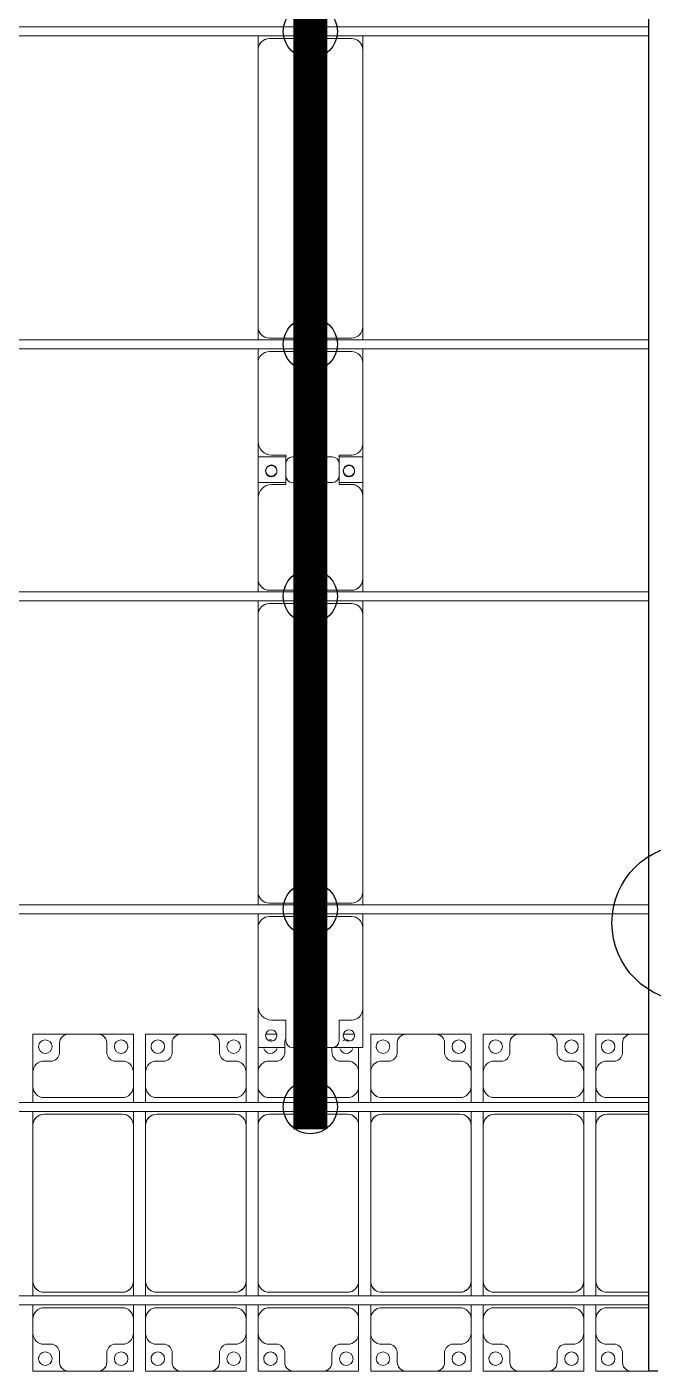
# Model space of a CAD drawing. Header units: millimetres. Extents: x -496478 to -186190, y -204059 to -87354.
# Drawn here: x -485993 to -483212, y -199752 to -193780 of the extents above; entities that cross this region are included whole.
import ezdxf

# ---------------------------------------------------------------- set-up
doc = ezdxf.new("R2010")
doc.units = ezdxf.units.MM
for name, color, linetype, lineweight in [('A-DETL-MBND', 5, 'Continuous', 9), ('A-GENM', 13, 'Continuous', 9), ('S-BEAM', 12, 'Continuous', 9)]:
    doc.layers.add(name, color=color, linetype=linetype, lineweight=lineweight)
doc.layers.add('GC-BICH NEO', color=6, linetype='Continuous')
doc.layers.add('GC-HOP 40x60 GIA CUONG', color=1, linetype='Continuous')

# ---------------------------------------------------------------- blocks, each defined once
blk = doc.blocks.new('Dai phaodi lai - DẢI PHAO ĐI LẠI-20747-BỐ TRÍ KHUNG KẾT CẤU BÈ PIN 01')
at = {"layer": 'A-DETL-MBND', "color": 8}
for p, q in [((2776.8, 748.4), (2933.1, 748.4)), ((2776.8, 579.3), (2776.8, 748.4)), ((3066.9, 748.4), (2933.1, 748.4)), ((3066.9, 748.4), (3223.2, 748.4)), ((3223.2, 748.4), (3223.2, 579.3)), ((3276.8, 748.4), (3433.1, 748.4)), ((3276.8, 579.3), (3276.8, 748.4)), ((3566.9, 748.4), (3433.1, 748.4)), ((3566.9, 748.4), (3723.2, 748.4)), ((3723.2, 748.4), (3723.2, 579.3)), ((3810.6, 748.4), (3860.3, 748.4)), ((4155.5, 748.4), (4204.8, 748.4)), ((4276.8, 748.4), (4433.1, 748.4)), ((4276.8, 579.3), (4276.8, 748.4)), ((4566.9, 748.4), (4433.1, 748.4)), ((4566.9, 748.4), (4723.2, 748.4)), ((4723.2, 748.4), (4723.2, 579.3)), ((4776.8, 748.4), (4933.1, 748.4)), ((4776.8, 579.3), (4776.8, 748.4)), ((5066.9, 748.4), (4933.1, 748.4)), ((5066.9, 748.4), (5223.2, 748.4)), ((5223.2, 748.4), (5223.2, 579.3)), ((5276.8, 748.4), (5433.1, 748.4)), ((5276.8, 579.3), (5276.8, 748.4)), ((5511.5, 748.4), (5433.1, 748.4)), ((2895.1, 710.4), (2895.1, 670.7)), ((3104.9, 670.7), (3104.9, 710.4)), ((3395.1, 710.4), (3395.1, 670.7)), ((3604.9, 670.7), (3604.9, 710.4)), ((3776.8, 579.3), (3776.8, 689.1)), ((3895.1, 710.4), (3895.1, 670.7)), ((4104.9, 670.7), (4104.9, 689.1)), ((4223.2, 690.5), (4223.2, 579.3)), ((4395.1, 710.4), (4395.1, 670.7)), ((4604.9, 670.7), (4604.9, 710.4)), ((4895.1, 710.4), (4895.1, 670.7)), ((5104.9, 670.7), (5104.9, 710.4)), ((5395.1, 710.4), (5395.1, 670.7)), ((2864.3, 629.3), (2826.8, 629.3)), ((3173.2, 629.3), (3135.7, 629.3)), ((3364.3, 629.3), (3326.8, 629.3)), ((3673.2, 629.3), (3635.7, 629.3)), ((3864.3, 629.3), (3826.8, 629.3)), ((4173.2, 629.3), (4135.7, 629.3)), ((4364.3, 629.3), (4326.8, 629.3)), ((4673.2, 629.3), (4635.7, 629.3)), ((4864.3, 629.3), (4826.8, 629.3)), ((5173.2, 629.3), (5135.7, 629.3)), ((5364.3, 629.3), (5326.8, 629.3)), ((2776.8, 579.3), (2776.8, 516.7)), ((3223.2, 516.7), (3223.2, 579.3)), ((3276.8, 579.3), (3276.8, 516.7)), ((3723.2, 516.7), (3723.2, 579.3)), ((3776.8, 579.3), (3776.8, 516.7)), ((4223.2, 516.7), (4223.2, 579.3)), ((4276.8, 579.3), (4276.8, 516.7)), ((4723.2, 516.7), (4723.2, 579.3)), ((4776.8, 579.3), (4776.8, 516.7)), ((5223.2, 516.7), (5223.2, 579.3)), ((5276.8, 579.3), (5276.8, 516.7)), ((2776.8, 445.6), (2776.8, 516.7)), ((3223.2, 516.7), (3223.2, 445.6)), ((3276.8, 445.6), (3276.8, 516.7)), ((3723.2, 516.7), (3723.2, 445.6)), ((3776.8, 445.6), (3776.8, 516.7)), ((4223.2, 516.7), (4223.2, 445.6)), ((4276.8, 445.6), (4276.8, 516.7)), ((4723.2, 516.7), (4723.2, 445.6)), ((4776.8, 445.6), (4776.8, 516.7)), ((5223.2, 516.7), (5223.2, 445.6)), ((5276.8, 445.6), (5276.8, 516.7)), ((2826.8, 466.7), (3173.2, 466.7)), ((3326.8, 466.7), (3673.2, 466.7)), ((3826.8, 466.7), (4173.2, 466.7)), ((4326.8, 466.7), (4673.2, 466.7)), ((4826.8, 466.7), (5173.2, 466.7)), ((5326.8, 466.7), (5511.5, 466.7)), ((2776.8, 343.3), (2776.8, 405.6)), ((3173.2, 393.3), (2826.8, 393.3)), ((3223.2, 405.6), (3223.2, 343.3)), ((3276.8, 343.3), (3276.8, 405.6)), ((3673.2, 393.3), (3326.8, 393.3)), ((3723.2, 405.6), (3723.2, 343.3)), ((3776.8, 343.3), (3776.8, 405.6)), ((4173.2, 393.3), (3826.8, 393.3)), ((4223.2, 405.6), (4223.2, 343.3)), ((4276.8, 343.3), (4276.8, 405.6)), ((4673.2, 393.3), (4326.8, 393.3)), ((4723.2, 405.6), (4723.2, 343.3)), ((4776.8, 343.3), (4776.8, 405.6)), ((5173.2, 393.3), (4826.8, 393.3)), ((5223.2, 405.6), (5223.2, 343.3)), ((5276.8, 343.3), (5276.8, 405.6)), ((5511.5, 393.3), (5326.8, 393.3)), ((2776.8, 343.3), (2776.8, -348.3)), ((3223.2, -348.3), (3223.2, 343.3)), ((3276.8, 343.3), (3276.8, -348.3)), ((3723.2, -348.3), (3723.2, 343.3)), ((3776.8, 343.3), (3776.8, -348.3)), ((4223.2, -348.3), (4223.2, 343.3)), ((4276.8, 343.3), (4276.8, -348.3)), ((4723.2, -348.3), (4723.2, 343.3)), ((4776.8, 343.3), (4776.8, -348.3)), ((5223.2, -348.3), (5223.2, 343.3)), ((5276.8, 343.3), (5276.8, -348.3)), ((2776.8, -414.4), (2776.8, -348.3)), ((3223.2, -348.3), (3223.2, -414.4)), ((3276.8, -414.4), (3276.8, -348.3)), ((3723.2, -348.3), (3723.2, -414.4)), ((3776.8, -414.4), (3776.8, -348.3)), ((4223.2, -348.3), (4223.2, -414.4)), ((4276.8, -414.4), (4276.8, -348.3)), ((4723.2, -348.3), (4723.2, -414.4)), ((4776.8, -414.4), (4776.8, -348.3)), ((5223.2, -348.3), (5223.2, -414.4)), ((5276.8, -414.4), (5276.8, -348.3)), ((2826.8, -398.3), (3173.2, -398.3)), ((3326.8, -398.3), (3673.2, -398.3)), ((3826.8, -398.3), (4173.2, -398.3)), ((4326.8, -398.3), (4673.2, -398.3)), ((4826.8, -398.3), (5173.2, -398.3)), ((5326.8, -398.3), (5511.5, -398.3)), ((2776.8, -516.7), (2776.8, -454.4)), ((3173.2, -466.7), (2826.8, -466.7)), ((3223.2, -454.4), (3223.2, -516.7)), ((3276.8, -516.7), (3276.8, -454.4)), ((3673.2, -466.7), (3326.8, -466.7)), ((3723.2, -454.4), (3723.2, -516.7)), ((3776.8, -516.7), (3776.8, -454.4)), ((4173.2, -466.7), (3826.8, -466.7)), ((4223.2, -454.4), (4223.2, -516.7)), ((4276.8, -516.7), (4276.8, -454.4)), ((4673.2, -466.7), (4326.8, -466.7)), ((4723.2, -454.4), (4723.2, -516.7)), ((4776.8, -516.7), (4776.8, -454.4)), ((5173.2, -466.7), (4826.8, -466.7)), ((5223.2, -454.4), (5223.2, -516.7)), ((5276.8, -516.7), (5276.8, -454.4)), ((5511.5, -466.7), (5326.8, -466.7)), ((2776.8, -516.7), (2776.8, -579.3)), ((3223.2, -579.3), (3223.2, -516.7)), ((3276.8, -516.7), (3276.8, -579.3)), ((3723.2, -579.3), (3723.2, -516.7)), ((3776.8, -516.7), (3776.8, -579.3)), ((4223.2, -579.3), (4223.2, -516.7)), ((4276.8, -516.7), (4276.8, -579.3)), ((4723.2, -579.3), (4723.2, -516.7)), ((4776.8, -516.7), (4776.8, -579.3)), ((5223.2, -579.3), (5223.2, -516.7)), ((5276.8, -516.7), (5276.8, -579.3)), ((2776.8, -748.4), (2776.8, -579.3)), ((3223.2, -579.3), (3223.2, -748.4)), ((3276.8, -748.4), (3276.8, -579.3)), ((3723.2, -579.3), (3723.2, -748.4)), ((3776.8, -748.4), (3776.8, -579.3)), ((4223.2, -579.3), (4223.2, -748.4)), ((4276.8, -748.4), (4276.8, -579.3)), ((4723.2, -579.3), (4723.2, -748.4)), ((4776.8, -748.4), (4776.8, -579.3)), ((5223.2, -579.3), (5223.2, -748.4)), ((5276.8, -748.4), (5276.8, -579.3)), ((2826.8, -629.3), (2864.3, -629.3)), ((3135.7, -629.3), (3173.2, -629.3)), ((3326.8, -629.3), (3364.3, -629.3)), ((3635.7, -629.3), (3673.2, -629.3)), ((3826.8, -629.3), (3864.3, -629.3)), ((4135.7, -629.3), (4173.2, -629.3)), ((4326.8, -629.3), (4364.3, -629.3)), ((4635.7, -629.3), (4673.2, -629.3)), ((4826.8, -629.3), (4864.3, -629.3)), ((5135.7, -629.3), (5173.2, -629.3)), ((5326.8, -629.3), (5364.3, -629.3)), ((2895.1, -670.7), (2895.1, -710.4)), ((3104.9, -710.4), (3104.9, -670.7)), ((3395.1, -670.7), (3395.1, -710.4)), ((3604.9, -710.4), (3604.9, -670.7)), ((3895.1, -670.7), (3895.1, -710.4)), ((4104.9, -710.4), (4104.9, -670.7)), ((4395.1, -670.7), (4395.1, -710.4)), ((4604.9, -710.4), (4604.9, -670.7)), ((4895.1, -670.7), (4895.1, -710.4)), ((5104.9, -710.4), (5104.9, -670.7)), ((5395.1, -670.7), (5395.1, -710.4)), ((2933.1, -748.4), (2776.8, -748.4)), ((2933.1, -748.4), (3066.9, -748.4)), ((3223.2, -748.4), (3066.9, -748.4)), ((3433.1, -748.4), (3276.8, -748.4)), ((3433.1, -748.4), (3566.9, -748.4)), ((3723.2, -748.4), (3566.9, -748.4)), ((3933.1, -748.4), (3776.8, -748.4)), ((3933.1, -748.4), (4066.9, -748.4)), ((4223.2, -748.4), (4066.9, -748.4)), ((4433.1, -748.4), (4276.8, -748.4)), ((4433.1, -748.4), (4566.9, -748.4)), ((4723.2, -748.4), (4566.9, -748.4)), ((4933.1, -748.4), (4776.8, -748.4)), ((4933.1, -748.4), (5066.9, -748.4)), ((5223.2, -748.4), (5066.9, -748.4)), ((5433.1, -748.4), (5276.8, -748.4)), ((5433.1, -748.4), (5511.5, -748.4))]:
    blk.add_line(p, q, dxfattribs=at)
for centre, radius, start, end in [((2831.6, 693.3), 30, 90, 270), ((2831.6, 693.3), 30, 270, 90), ((2933.1, 710.4), 38, 90, 180), ((2933.1, 710.4), 38, 90, 150), ((3066.9, 710.4), 38, 360, 90), ((3066.9, 710.4), 38, 30, 90), ((3168.4, 693.3), 30, 90, 270), ((3168.4, 693.3), 30, 270, 90), ((3331.6, 693.3), 30, 90, 270), ((3331.6, 693.3), 30, 270, 90), ((3433.1, 710.4), 38, 90, 180), ((3433.1, 710.4), 38, 90, 150), ((3566.9, 710.4), 38, 360, 90), ((3566.9, 710.4), 38, 30, 90), ((3668.4, 693.3), 30, 90, 270), ((3668.4, 693.3), 30, 270, 90), ((3831.6, 693.3), 30, 90, 105), ((3831.6, 693.3), 30, 75, 90), ((3933.1, 710.4), 38, 150.2202, 180), ((4168.4, 693.3), 30, 90, 120), ((4168.4, 693.3), 30, 60, 90), ((4331.6, 693.3), 30, 90, 270), ((4331.6, 693.3), 30, 270, 90), ((4433.1, 710.4), 38, 90, 180), ((4433.1, 710.4), 38, 90, 150), ((4566.9, 710.4), 38, 360, 90), ((4566.9, 710.4), 38, 30, 90), ((4668.4, 693.3), 30, 90, 270), ((4668.4, 693.3), 30, 270, 90), ((4831.6, 693.3), 30, 90, 270), ((4831.6, 693.3), 30, 270, 90), ((4933.1, 710.4), 38, 90, 180), ((4933.1, 710.4), 38, 90, 150), ((5066.9, 710.4), 38, 360, 90), ((5066.9, 710.4), 38, 30, 90), ((5168.4, 693.3), 30, 90, 270), ((5168.4, 693.3), 30, 270, 90), ((5331.6, 693.3), 30, 90, 270), ((5331.6, 693.3), 30, 270, 90), ((5433.1, 710.4), 38, 90, 180), ((5433.1, 710.4), 38, 90, 150), ((2831.6, 693.3), 30, 180, 195), ((2855.2, 668.2), 40, 283.18854, 3.50807), ((3144.8, 668.2), 40, 176.49193, 256.81146), ((3168.4, 693.3), 30, 345, 0), ((3331.6, 693.3), 30, 180, 195), ((3355.2, 668.2), 40, 283.18854, 3.50807), ((3644.8, 668.2), 40, 176.49193, 256.81146), ((3668.4, 693.3), 30, 345, 0), ((3831.6, 693.3), 30, 195, 270), ((3831.6, 693.3), 30, 270, 345), ((3855.2, 668.2), 40, 283.18854, 3.50807), ((4144.8, 668.2), 40, 176.49193, 256.81146), ((4168.4, 693.3), 30, 195, 270), ((4168.4, 693.3), 30, 270, 345), ((4331.6, 693.3), 30, 180, 195), ((4355.2, 668.2), 40, 283.18854, 3.50807), ((4644.8, 668.2), 40, 176.49193, 256.81146), ((4668.4, 693.3), 30, 345, 0), ((4831.6, 693.3), 30, 180, 195), ((4855.2, 668.2), 40, 283.18854, 3.50807), ((5144.8, 668.2), 40, 176.49193, 256.81146), ((5168.4, 693.3), 30, 345, 0), ((5331.6, 693.3), 30, 180, 195), ((5355.2, 668.2), 40, 283.18854, 3.50807), ((2826.8, 579.3), 50, 90, 180), ((2826.8, 579.3), 50, 90, 135), ((3173.2, 579.3), 50, 0, 90), ((3173.2, 579.3), 50, 45, 90), ((3326.8, 579.3), 50, 90, 180), ((3326.8, 579.3), 50, 90, 135), ((3673.2, 579.3), 50, 0, 90), ((3673.2, 579.3), 50, 45, 90), ((3826.8, 579.3), 50, 90, 180), ((3826.8, 579.3), 50, 90, 135), ((4173.2, 579.3), 50, 0, 90), ((4173.2, 579.3), 50, 45, 82.05908), ((4326.8, 579.3), 50, 90, 180), ((4326.8, 579.3), 50, 90, 135), ((4673.2, 579.3), 50, 360, 90), ((4673.2, 579.3), 50, 45, 90), ((4826.8, 579.3), 50, 90, 180), ((4826.8, 579.3), 50, 90, 135), ((5173.2, 579.3), 50, 360, 90), ((5173.2, 579.3), 50, 45, 90), ((5326.8, 579.3), 50, 90, 180), ((5326.8, 579.3), 50, 90, 135), ((2826.8, 516.7), 50, 180, 270), ((2826.8, 516.7), 50, 225, 270), ((3173.2, 516.7), 50, 270, 0), ((3173.2, 516.7), 50, 270, 315), ((3326.8, 516.7), 50, 180, 270), ((3326.8, 516.7), 50, 225, 270), ((3673.2, 516.7), 50, 270, 360), ((3673.2, 516.7), 50, 270, 315), ((3826.8, 516.7), 50, 180, 270), ((3826.8, 516.7), 50, 225, 270), ((4173.2, 516.7), 50, 270, 0), ((4173.2, 516.7), 50, 270, 315), ((4326.8, 516.7), 50, 180, 270), ((4326.8, 516.7), 50, 225, 270), ((4673.2, 516.7), 50, 270, 0), ((4673.2, 516.7), 50, 270, 315), ((4826.8, 516.7), 50, 180, 270), ((4826.8, 516.7), 50, 225, 270), ((5173.2, 516.7), 50, 270, 360), ((5173.2, 516.7), 50, 270, 315), ((5326.8, 516.7), 50, 180, 270), ((5326.8, 516.7), 50, 225, 270), ((2826.8, 343.3), 50, 90, 180), ((2826.8, 343.3), 50, 105, 180), ((3173.2, 343.3), 50, 360, 90), ((3173.2, 343.3), 50, 30, 75), ((3326.8, 343.3), 50, 90, 180), ((3326.8, 343.3), 50, 105, 180), ((3673.2, 343.3), 50, 360, 90), ((3673.2, 343.3), 50, 30, 75), ((3826.8, 343.3), 50, 90, 180), ((3826.8, 343.3), 50, 105, 164.57207), ((4173.2, 343.3), 50, 360, 90), ((4173.2, 343.3), 50, 30, 75), ((4326.8, 343.3), 50, 90, 180), ((4326.8, 343.3), 50, 105, 180), ((4673.2, 343.3), 50, 360, 90), ((4673.2, 343.3), 50, 30, 75), ((4826.8, 343.3), 50, 90, 180), ((4826.8, 343.3), 50, 105, 180), ((5173.2, 343.3), 50, 360, 90), ((5173.2, 343.3), 50, 30, 75), ((5326.8, 343.3), 50, 90, 180), ((5326.8, 343.3), 50, 105, 180), ((3826.8, 343.3), 50, 165, 180), ((2826.8, -348.3), 50, 180, 270), ((3173.2, -348.3), 50, 270, 360), ((3326.8, -348.3), 50, 180, 270), ((3673.2, -348.3), 50, 270, 360), ((3826.8, -348.3), 50, 180, 270), ((4173.2, -348.3), 50, 270, 0), ((4326.8, -348.3), 50, 180, 270), ((4673.2, -348.3), 50, 270, 360), ((4826.8, -348.3), 50, 180, 270), ((5173.2, -348.3), 50, 270, 360), ((5326.8, -348.3), 50, 180, 270), ((2826.8, -348.3), 50, 195, 240), ((3173.2, -348.3), 50, 270, 345), ((3326.8, -348.3), 50, 195, 240), ((3673.2, -348.3), 50, 270, 345), ((3826.8, -348.3), 50, 195.39937, 240), ((4173.2, -348.3), 50, 285, 345), ((4326.8, -348.3), 50, 195, 240), ((4673.2, -348.3), 50, 270, 345), ((4826.8, -348.3), 50, 195, 240), ((5173.2, -348.3), 50, 270, 345), ((5326.8, -348.3), 50, 195, 240), ((2826.8, -516.7), 50, 90, 180), ((2826.8, -516.7), 50, 90, 135), ((3173.2, -516.7), 50, 360, 90), ((3173.2, -516.7), 50, 45, 90), ((3326.8, -516.7), 50, 90, 180), ((3326.8, -516.7), 50, 90, 135), ((3673.2, -516.7), 50, 360, 90), ((3673.2, -516.7), 50, 45, 90), ((3826.8, -516.7), 50, 90, 180), ((3826.8, -516.7), 50, 90, 135), ((4173.2, -516.7), 50, 360, 90), ((4173.2, -516.7), 50, 45, 82.0759), ((4326.8, -516.7), 50, 90, 180), ((4326.8, -516.7), 50, 90, 135), ((4673.2, -516.7), 50, 360, 90), ((4673.2, -516.7), 50, 45, 90), ((4826.8, -516.7), 50, 90, 180), ((4826.8, -516.7), 50, 90, 135), ((5173.2, -516.7), 50, 360, 90), ((5173.2, -516.7), 50, 45, 90), ((5326.8, -516.7), 50, 90, 180), ((5326.8, -516.7), 50, 90, 135), ((2826.8, -579.3), 50, 180, 270), ((3173.2, -579.3), 50, 270, 360), ((3326.8, -579.3), 50, 180, 270), ((3673.2, -579.3), 50, 270, 360), ((3826.8, -579.3), 50, 180, 270), ((4173.2, -579.3), 50, 270, 360), ((4326.8, -579.3), 50, 180, 270), ((4673.2, -579.3), 50, 270, 360), ((4826.8, -579.3), 50, 180, 270), ((5173.2, -579.3), 50, 270, 360), ((5326.8, -579.3), 50, 180, 270), ((2826.8, -579.3), 50, 225, 270), ((2855.2, -668.2), 40, 356.49193, 76.81146), ((3144.8, -668.2), 40, 103.18854, 183.50807), ((3173.2, -579.3), 50, 270, 315), ((3326.8, -579.3), 50, 225, 270), ((3355.2, -668.2), 40, 356.49193, 76.81146), ((3644.8, -668.2), 40, 103.18854, 183.50807), ((3673.2, -579.3), 50, 270, 315), ((3826.8, -579.3), 50, 225, 270), ((3855.2, -668.2), 40, 356.49193, 76.81146), ((4144.8, -668.2), 40, 103.18854, 183.50807), ((4173.2, -579.3), 50, 277.92163, 315), ((4326.8, -579.3), 50, 225, 270), ((4355.2, -668.2), 40, 356.49193, 76.81146), ((4644.8, -668.2), 40, 103.18854, 183.50807), ((4673.2, -579.3), 50, 270, 315), ((4826.8, -579.3), 50, 225, 270), ((4855.2, -668.2), 40, 356.49193, 76.81146), ((5144.8, -668.2), 40, 103.18854, 183.50807), ((5173.2, -579.3), 50, 270, 315), ((5326.8, -579.3), 50, 225, 270), ((5355.2, -668.2), 40, 356.49193, 76.81146), ((2831.6, -693.3), 30, 90, 270), ((2831.6, -693.3), 30, 165, 180), ((2831.6, -693.3), 30, 270, 90), ((2933.1, -710.4), 38, 180, 270), ((3066.9, -710.4), 38, 270, 360), ((3168.4, -693.3), 30, 90, 270), ((3168.4, -693.3), 30, 270, 90), ((3168.4, -693.3), 30, 360, 15), ((3331.6, -693.3), 30, 90, 270), ((3331.6, -693.3), 30, 165, 180), ((3331.6, -693.3), 30, 270, 90), ((3433.1, -710.4), 38, 180, 270), ((3566.9, -710.4), 38, 270, 360), ((3668.4, -693.3), 30, 90, 270), ((3668.4, -693.3), 30, 270, 90), ((3668.4, -693.3), 30, 360, 15), ((3831.6, -693.3), 30, 90, 270), ((3831.6, -693.3), 30, 165, 180), ((3831.6, -693.3), 30, 270, 90), ((3933.1, -710.4), 38, 180, 270), ((4066.9, -710.4), 38, 270, 360), ((4168.4, -693.3), 30, 90, 270), ((4168.4, -693.3), 30, 270, 90), ((4168.4, -693.3), 30, 360, 15), ((4331.6, -693.3), 30, 90, 270), ((4331.6, -693.3), 30, 165, 180), ((4331.6, -693.3), 30, 270, 90), ((4433.1, -710.4), 38, 180, 270), ((4566.9, -710.4), 38, 270, 360), ((4668.4, -693.3), 30, 90, 270), ((4668.4, -693.3), 30, 270, 90), ((4668.4, -693.3), 30, 360, 15), ((4831.6, -693.3), 30, 90, 270), ((4831.6, -693.3), 30, 165, 180), ((4831.6, -693.3), 30, 270, 90), ((4933.1, -710.4), 38, 180, 270), ((5066.9, -710.4), 38, 270, 360), ((5168.4, -693.3), 30, 90, 270), ((5168.4, -693.3), 30, 270, 90), ((5168.4, -693.3), 30, 360, 15), ((5331.6, -693.3), 30, 90, 270), ((5331.6, -693.3), 30, 165, 180), ((5331.6, -693.3), 30, 270, 90), ((5433.1, -710.4), 38, 180, 270), ((2933.1, -710.4), 38, 210, 270), ((3066.9, -710.4), 38, 270, 330), ((3433.1, -710.4), 38, 210, 270), ((3566.9, -710.4), 38, 270, 330), ((3933.1, -710.4), 38, 210, 270), ((4066.9, -710.4), 38, 270, 330), ((4433.1, -710.4), 38, 210, 270), ((4566.9, -710.4), 38, 270, 330), ((4933.1, -710.4), 38, 210, 270), ((5066.9, -710.4), 38, 270, 330), ((5433.1, -710.4), 38, 210, 270)]:
    blk.add_arc(centre, radius, start, end, dxfattribs=at)
blk = doc.blocks.new('Dai phao do pin - DẢI PHAO ĐỠ PIN-V117-BỐ TRÍ KHUNG KẾT CẤU BÈ PIN 01')
at = {"layer": 'A-DETL-MBND', "color": 8}
for p, q in [((-1312.2, 241.6), (-1129.7, 241.6)), ((-1312.2, 123.3), (-1312.2, 241.6)), ((-779.7, 241.6), (-1129.7, 241.6)), ((-779.7, 241.6), (-717.4, 241.6)), ((-677.4, 241.6), (-620.3, 241.6)), ((610.3, 241.6), (-620.3, 241.6)), ((610.3, 241.6), (672.6, 241.6)), ((712.6, 241.6), (769.7, 241.6)), ((1129.7, 241.6), (769.7, 241.6)), ((1129.7, 241.6), (1312.2, 241.6)), ((1197.8, 241.6), (1380.3, 241.6)), ((1197.8, 118.2), (1197.8, 241.6)), ((1312.2, 241.6), (1312.2, 118.2)), ((1730.3, 241.6), (1380.3, 241.6)), ((1730.3, 241.6), (1792.6, 241.6)), ((1832.6, 241.6), (1889.7, 241.6)), ((3120.3, 241.6), (1889.7, 241.6)), ((3120.3, 241.6), (3182.6, 241.6)), ((-1312.2, 217.2), (-1312.2, 157.3)), ((-1189.7, 181.6), (-1189.7, 118.2)), ((-729.7, -173.4), (-729.7, 191.6)), ((-670.3, 191.6), (-670.3, -173.4)), ((660.3, -173.4), (660.3, 191.6)), ((719.7, 191.6), (719.7, -173.4)), ((1189.7, 118.2), (1189.7, 181.6)), ((1320.3, 181.6), (1320.3, 118.2)), ((1780.3, -173.4), (1780.3, 191.6)), ((1839.7, 191.6), (1839.7, -173.4)), ((3170.3, -173.4), (3170.3, 191.6)), ((-1312.2, 88.2), (-1312.2, -88.2)), ((-1189.7, 118.2), (-1282.2, 118.2)), ((1282.2, 118.2), (1189.7, 118.2)), ((1197.8, 88.2), (1197.8, -88.2)), ((1320.3, 118.2), (1227.8, 118.2)), ((1312.2, -88.2), (1312.2, 88.2)), ((-1312.2, -223.4), (-1312.2, -88.2)), ((-1282.2, -118.2), (-1189.7, -118.2)), ((-1189.7, -118.2), (-1189.7, -173.4)), ((1189.7, -173.4), (1189.7, -118.2)), ((1189.7, -118.2), (1282.2, -118.2)), ((1197.8, -223.4), (1197.8, -118.2)), ((1227.8, -118.2), (1320.3, -118.2)), ((1312.2, -118.2), (1312.2, -223.4)), ((1320.3, -118.2), (1320.3, -173.4)), ((-1312.2, -120.6), (-1312.2, -180.5)), ((-1312.2, -204.2), (-1312.2, -223.4)), ((-1139.7, -223.4), (-1312.2, -223.4)), ((-1139.7, -223.4), (-779.7, -223.4)), ((-717.4, -223.4), (-779.7, -223.4)), ((-620.3, -223.4), (-677.4, -223.4)), ((-620.3, -223.4), (610.3, -223.4)), ((672.6, -223.4), (610.3, -223.4)), ((769.7, -223.4), (712.6, -223.4)), ((769.7, -223.4), (1139.7, -223.4)), ((1312.2, -223.4), (1139.7, -223.4)), ((1370.3, -223.4), (1197.8, -223.4)), ((1370.3, -223.4), (1730.3, -223.4)), ((1792.6, -223.4), (1730.3, -223.4)), ((1889.7, -223.4), (1832.6, -223.4)), ((1889.7, -223.4), (3120.3, -223.4)), ((3182.6, -223.4), (3120.3, -223.4))]:
    blk.add_line(p, q, dxfattribs=at)
for centre, radius, start, end in [((-1129.7, 181.6), 60, 90, 180), ((-779.7, 191.6), 50, 360, 90), ((-620.3, 191.6), 50, 90, 180), ((-620.3, 191.6), 50, 105.46812, 180), ((610.3, 191.6), 50, 360, 90), ((610.3, 191.6), 50, 15, 90), ((769.7, 191.6), 50, 90, 180), ((1129.7, 181.6), 60, 360, 90), ((1380.3, 181.6), 60, 90, 180), ((1730.3, 191.6), 50, 360, 90), ((1889.7, 191.6), 50, 90, 180), ((1889.7, 191.6), 50, 105.56792, 180), ((3120.3, 191.6), 50, 360, 90), ((3120.3, 191.6), 50, 15, 90), ((-1258.6, 183.2), 25, 0, 180), ((-1258.6, 183.2), 25, 180, 0), ((-1258.6, 183.2), 25, 180, 195), ((-1129.7, 181.6), 60, 135, 180), ((-779.7, 191.6), 50, 360, 45), ((769.7, 191.6), 50, 135, 180), ((1129.7, 181.6), 60, 360, 45), ((1248.6, 183.2), 25, 0, 180), ((1248.6, 183.2), 25, 180, 0), ((1251.4, 183.2), 25, 0, 180), ((1251.4, 183.2), 25, 180, 0), ((1251.4, 183.2), 25, 180, 195), ((1380.3, 181.6), 60, 135, 180), ((1730.3, 191.6), 50, 360, 45), ((-1282.2, 88.2), 30, 90, 180), ((1227.8, 88.2), 30, 90, 180), ((1282.2, 88.2), 30, 360, 90), ((-1282.2, -88.2), 30, 180, 270), ((-1282.2, -88.2), 30, 180, 255), ((1227.8, -88.2), 30, 180, 270), ((1282.2, -88.2), 30, 270, 360), ((-1258.6, -161.8), 25, 0, 180), ((-1258.6, -161.8), 25, 150, 179.82628), ((-1258.6, -161.8), 25, 180, 0), ((-1139.7, -173.4), 50, 180, 270), ((-1139.7, -173.4), 50, 180, 225), ((-779.7, -173.4), 50, 270, 360), ((-779.7, -173.4), 50, 315, 360), ((-620.3, -173.4), 50, 180, 270), ((-620.3, -173.4), 50, 180, 270), ((610.3, -173.4), 50, 270, 360), ((610.3, -173.4), 50, 285, 360), ((769.7, -173.4), 50, 180, 270), ((769.7, -173.4), 50, 180, 225), ((1139.7, -173.4), 50, 270, 360), ((1139.7, -173.4), 50, 315, 360), ((1248.6, -161.8), 25, 0, 180), ((1248.6, -161.8), 25, 180, 0), ((1251.4, -161.8), 25, 0, 180), ((1251.4, -161.8), 25, 120, 180), ((1251.4, -161.8), 25, 180, 0), ((1251.4, -161.8), 25, 75, 105), ((1248.6, -161.8), 25, 75, 90), ((1248.6, -161.8), 25, 30, 45), ((1248.6, -161.8), 25, 360, 15), ((1370.3, -173.4), 50, 180, 270), ((1370.3, -173.4), 50, 180, 225), ((1730.3, -173.4), 50, 270, 360), ((1730.3, -173.4), 50, 315, 360), ((1889.7, -173.4), 50, 180, 270), ((1889.7, -173.4), 50, 180, 270), ((3120.3, -173.4), 50, 270, 360), ((3120.3, -173.4), 50, 285, 360)]:
    blk.add_arc(centre, radius, start, end, dxfattribs=at)
blk = doc.blocks.new('Dầm C52 - Dầm C52-25227-BỐ TRÍ KHUNG KẾT CẤU BÈ PIN 01')
at = {"layer": 'S-BEAM', "color": 1}
for p, q in [((6352.6, 20), (12312.6, 20)), ((12312.6, -20), (6352.6, -20))]:
    blk.add_line(p, q, dxfattribs=at)
blk = doc.blocks.new('Dầm C52 - Hộp 40x60-25870-BỐ TRÍ KHUNG KẾT CẤU BÈ PIN 01')
at = {"layer": 'S-BEAM', "color": 3, "lineweight": 25}
for p, q in [((-37172.3, -20), (-37172.3, 20)), ((-37172.3, 20), (37172.3, 20))]:
    blk.add_line(p, q, dxfattribs=at)
blk = doc.blocks.new('HOBANMONG_BEPIN 1_rvt-1-BỐ TRÍ KHUNG KẾT CẤU BÈ PIN 01')
at = {"layer": 'A-GENM', "lineweight": 9}
for name, p, rotation in [('Dai phao do pin - DẢI PHAO ĐỠ PIN-V117-BỐ TRÍ KHUNG KẾT CẤU BÈ PIN 01', (-484724.5, -197002.3), 90.00075860989342), ('Dai phaodi lai - DẢI PHAO ĐI LẠI-20747-BỐ TRÍ KHUNG KẾT CẤU BÈ PIN 01', (-488742.8, -199003.6), 0.0007586099545854)]:
    blk.add_blockref(name, p, dxfattribs=dict(at, rotation=rotation))
at = {"layer": 'S-BEAM', "lineweight": 9}
for name, p, rotation in [('Dầm C52 - Hộp 40x60-25870-BỐ TRÍ KHUNG KẾT CẤU BÈ PIN 01', (-483211.8, -162579.6), 90.00075860989166), ('Dầm C52 - Dầm C52-25227-BỐ TRÍ KHUNG KẾT CẤU BÈ PIN 01', (-476878.8, -193799.6), 180.0007586094741), ('Dầm C52 - Dầm C52-25227-BỐ TRÍ KHUNG KẾT CẤU BÈ PIN 01', (-476878.8, -195189.6), 180.0007586094741), ('Dầm C52 - Dầm C52-25227-BỐ TRÍ KHUNG KẾT CẤU BÈ PIN 01', (-476878.8, -196309.6), 180.0007586094741), ('Dầm C52 - Dầm C52-25227-BỐ TRÍ KHUNG KẾT CẤU BÈ PIN 01', (-476878.8, -197699.6), 180.0007586094741), ('Dầm C52 - Dầm C52-25227-BỐ TRÍ KHUNG KẾT CẤU BÈ PIN 01', (-476878.7, -198577.8), 180.0007586094741), ('Dầm C52 - Dầm C52-25227-BỐ TRÍ KHUNG KẾT CẤU BÈ PIN 01', (-476878.7, -199437.8), 180.0007586094741)]:
    blk.add_blockref(name, p, dxfattribs=dict(at, rotation=rotation))

msp = doc.modelspace()

# ---------------------------------------------------------------- linework, layer by layer
at = {"layer": 'GC-BICH NEO'}
msp.add_circle((-483044.5, -197760.8), 350, dxfattribs=at)
at = {"layer": 'GC-HOP 40x60 GIA CUONG', "const_width": 150}
msp.add_lwpolyline([(-484734, -198677.8), (-484734, -187684.3)], dxfattribs=at)
at = {"layer": 'GC-HOP 40x60 GIA CUONG'}
for centre in [(-484734, -193799.6), (-484734, -195189.6), (-484734, -196309.6), (-484734, -197699.6), (-484734, -198577.8)]:
    msp.add_circle(centre, 120, dxfattribs=at)

# ---------------------------------------------------------------- block references
at = {"lineweight": 5}
msp.add_blockref('HOBANMONG_BEPIN 1_rvt-1-BỐ TRÍ KHUNG KẾT CẤU BÈ PIN 01', (0, 0), dxfattribs=at)

doc.saveas('drawing.dxf')
